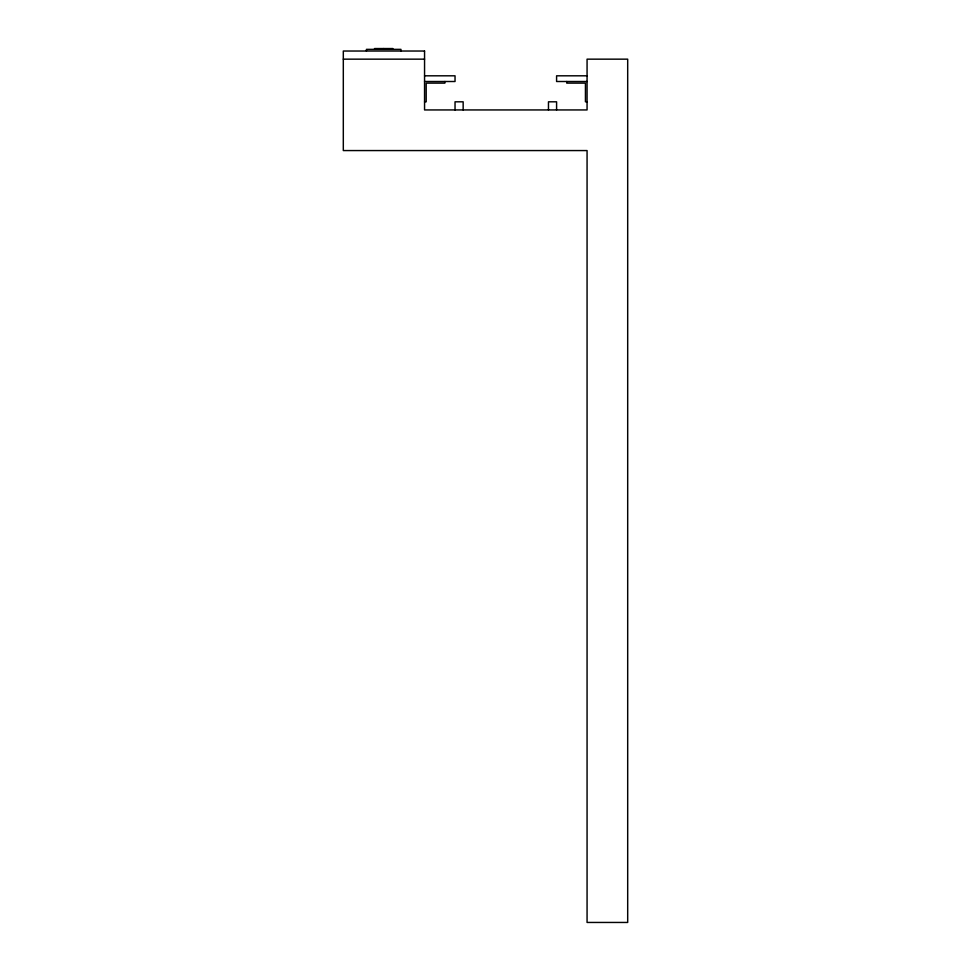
<?xml version="1.0" encoding="UTF-8"?>
<svg xmlns="http://www.w3.org/2000/svg" width="971" height="971" viewBox="0 0 971 971"><rect width="100%" height="100%" fill="white"/><g stroke="black" fill="none" stroke-linecap="round" stroke-linejoin="round"><path stroke-width="1.46" d="M343.309 59.158L424.558 59.158M424.558 75.811L455.035 75.811L455.035 81.503L424.558 81.503M587.067 75.811L556.589 75.811L556.589 81.503L587.067 81.503M424.558 101.809L426.184 101.809L426.184 83.118L444.876 83.118L444.876 81.503M587.067 101.809L585.44 101.809L585.44 83.118L566.748 83.118L566.748 81.503M556.589 109.941L556.589 101.809L548.469 101.809L548.469 109.941M463.155 109.941L463.155 101.809L455.035 101.809L455.035 109.941M400.962 50.99L400.962 49.363L366.431 49.363L366.431 50.99M392.83 49.363L392.83 48.55L374.551 48.55L374.551 49.363M383.691 48.55L383.691 49.363M424.558 51.026L343.309 51.026L343.309 150.566L587.067 150.566L587.067 922.45L627.691 922.45L627.691 59.158L587.067 59.158L587.067 109.941L424.558 109.941L424.558 51.026"/></g></svg>
